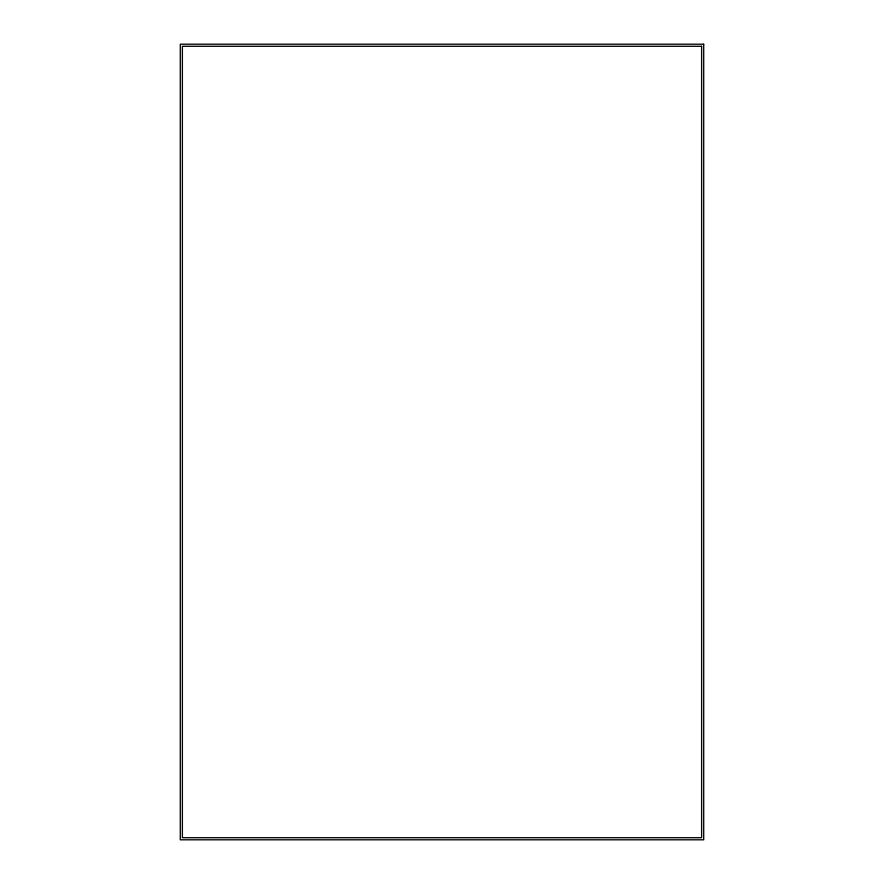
<?xml version="1.0" encoding="UTF-8"?>
<svg xmlns="http://www.w3.org/2000/svg" width="884" height="884" viewBox="0 0 884 884"><rect width="100%" height="100%" fill="white"/><g stroke="black" fill="none" stroke-linecap="round" stroke-linejoin="round"><path stroke-width="1.33" d="M703.708 44.2L180.292 44.2L180.292 839.8L703.708 839.8L703.708 44.2M701.62 46.288L182.38 46.288L182.38 837.712L701.62 837.712L701.62 46.288"/></g></svg>
